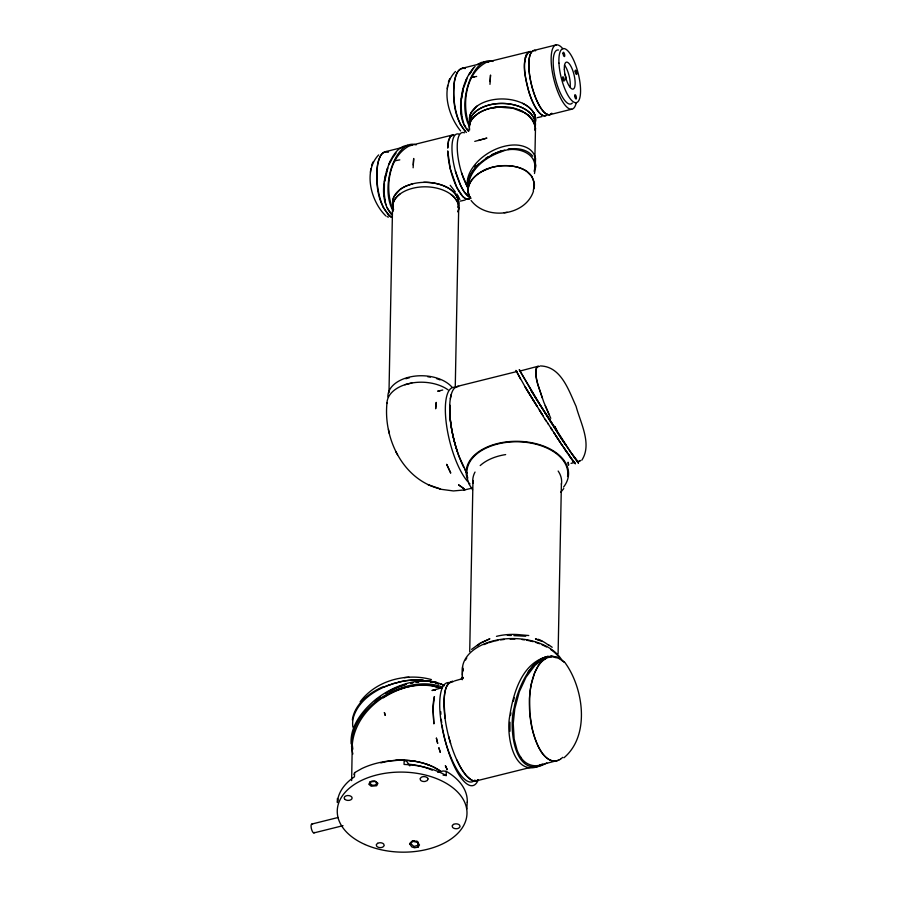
<?xml version="1.0" encoding="UTF-8"?>
<svg xmlns="http://www.w3.org/2000/svg" width="897" height="897" viewBox="0 0 897 897"><rect width="100%" height="100%" fill="white"/><g stroke="black" fill="none" stroke-linecap="round" stroke-linejoin="round"><path stroke-width="1.35" d="M453.647 681.473A51.174 16.124 76 0 0 444.015 701.903L445.069 718.183M449.711 406.79L449.722 405.186L449.655 407.53M353.979 774.515L354.607 772.642L361.794 768.583A64.932 40.062 1.1 0 1 404.121 760.32L404.076 764.435C418.72 765.029 433.453 768.292 446.291 775.557L446.157 771.308L443.107 770.983L437.725 772.306M562.172 660.797A51.196 31.586 1.1 0 0 504.484 638.944A51.196 31.586 1.1 0 0 462.415 670.721L462.28 679.724L462.953 677.302L461.069 679.433L463.121 677.683L462.19 678.48M444.026 701.106L443.993 703.495A51.174 16.124 76 0 0 456.562 759.411A51.174 16.124 76 0 0 478.426 779.818M449.722 405.186C449.33 422.207 452.951 439.138 458.58 455.138A51.107 16.101 76 0 0 462.448 464.668L463.839 467.595M467.202 802.187L466.832 808.948M351.635 780.614L352.263 744.689C355.593 705.098 404.435 675.138 441.537 688.38M388.984 392.74L392.538 207.375M413.136 167.784L413.696 158.477L413.192 165.003M455.261 386.887L458.715 207.106M469.714 651.659L472.966 480.512M489.975 84.363L490.536 75.034L490.031 81.582M558.102 653.689L561.399 483.517M534.892 157.502L535.487 128.136C530.06 101.709 484.156 100.139 470.712 121.173A33.099 20.429 1.1 0 0 469.636 130.02M509.956 722.253L509.967 731.257M444.037 701.947L443.993 703.495C444.553 696.207 443.701 683.077 453.108 681.473L451.808 681.585M462.28 675.105L462.56 666.908M354.607 772.642L354.45 776.813C345.681 782.644 338.012 791.636 337.395 802.557L337.496 798.465L337.698 800.898M460.879 105.801C460.778 91.673 465.05 76.761 475.085 66.445M386.999 402.764C383.142 438.745 403.246 480.276 440.505 488.966L428.037 484.683M383.938 189.076L384.084 185.612M460.744 101.877C460.251 111.968 460.867 123.808 468.638 131.231M467.045 186.52C467.292 177.449 472.898 169.578 479.2 163.478M378.635 154.923C362.904 171.305 370.943 201.679 385.912 215.975M455.474 71.502C439.922 87.401 448.119 115.612 460.598 130.928M546.105 115.545L545.275 115.814A33.099 10.428 76 0 1 528.782 91.55C526.091 79.093 520.069 62.498 529.051 51.667L530.789 51.488M469.568 117.451L469.602 120.792L469.49 119.077A33.167 20.463 1.1 0 1 470.824 113.168L476.8 106.171M384.421 183.515L384.23 195.905M524.7 61.983L524.947 59.763L524.779 60.66M370.82 168.838L370.405 172.224M447.659 85.417L447.244 88.803M547.518 114.244A33.01 10.405 76 0 1 533.603 103.861A33.01 10.405 76 0 1 524.577 67.567L524.554 64.651A33.312 10.495 76 0 1 525.328 57.688L525.799 56.096M510.572 715.47L510.92 712.835M377.043 168.356C377.783 162.122 379.846 150.248 388.491 151.885M384.69 181.216L387.874 167.941M453.882 84.935C454.633 78.633 456.719 66.726 465.386 68.486M461.372 98.894L463.3 88.994M384.409 182.113L385.598 175.139M417.98 847.183L418.406 843.797L416.713 841.655L414.066 841.072L412.328 841.364L409.615 843.797L411.813 846.925L414.459 847.766L417.98 847.183L419.482 844.974L417.161 841.734L412.328 841.364M535.487 128.136L535.139 130.368L535.285 126.107L532.796 119.895L529.454 116.128L524.835 112.798L513.185 108.346L499.472 107.135A33.38 20.597 1.1 0 0 489.661 108.526L486.432 109.445A33.01 20.373 1.1 0 0 469.501 128.82M414.066 841.072L411.039 842.305L410.792 843.673L413.887 846.432L418.26 845.31L418.069 841.924M534.141 171.305C539.389 152.546 515.057 145.224 501.266 151.795C485.154 157.143 467.337 170.845 468.312 189.491M450.361 398.694L451.281 394.388M377.895 163.075C375.327 181.138 376.516 203.911 390.935 216.782A33.189 13.141 81.8 0 0 392.292 217.366M454.734 79.654C452.133 97.437 453.669 118.718 466.418 132.476M535.195 167.728L535.554 158.5A31.429 21.73 -29.6 0 0 528.995 148.846C519.576 142.915 507.511 144.641 497.622 148.42A40.668 28.132 -29.6 0 0 479.85 159.453C472.349 166.382 465.633 176.328 467.494 187.013M434.406 696.577L432.959 709.011L433.879 723.879L432.982 707.901A51.286 16.157 76 0 1 434.417 696.61M463.289 88.332L460.923 102.191L461.933 118.023M513.319 701.398L514.306 697.541M525.328 57.688L527.313 53.102L530.262 51.533M534.489 173.525L535.879 165.642L534.332 158.803M386.45 171.753L387.426 168.468M533.278 190.489C539.871 163.344 498.564 161.202 482.508 171.092A33.604 22.089 -7.4 0 0 473.403 177.954A33.458 22.066 -7.1 0 0 470.409 182.013L469.366 184.143A33.189 21.808 -7.6 0 0 468.077 190.635L468.817 194.851L470.667 198.54L468.761 194.627M463.659 87.872L466.743 79.564M525.956 55.636L526.315 54.594M450.709 136.12L448.545 140.694L447.704 148.106C448.096 143.677 447.939 137.723 452.211 135.077L453.938 134.909M533.513 191.027C525.608 216.076 486.477 220.696 471.104 200.502M371.571 165.508L372.905 162.043M448.41 82.087L449.745 78.622M388.771 164.723C392.034 156.302 397.909 146.312 407.81 145.247M390.217 161.101C383.266 177.449 378.915 200.233 391.821 214.742M465.857 80.708L466.877 78.308M452.211 135.077L409.806 145.617C389.567 156.033 385.138 184.827 391.316 205.121M389.903 162.985L392.269 158.489M580.146 460.43L579.686 461.226L580.023 460.755M468.638 74.967L473.515 68.004M447.222 685.409L448.567 683.48M392.774 157.625L396.104 153.051M360.134 701.813C376 680.408 406.307 672.604 431.435 679.59M469.613 74.204L471.598 71.323M527.907 672.358L533.065 665.798L538.503 660.764M474.446 166.685L475.758 165.026M364.204 711.915L365.539 710.267M560.726 492.307L563.764 488.551M409.615 843.797L411.039 842.305M450.473 136.512L453.422 134.954M581.794 460.251C592.345 444.172 580.46 422.924 576.098 406.386C568.788 390.599 561.197 366.38 540.342 365.942M471.598 649.361L480.276 643.071L489.874 638.799L481.364 642.801M560.771 758.997L562.755 757.326M399.871 194.111C394.635 197.789 390.98 204.639 393.245 211.008A33.099 20.429 1.1 0 1 425.761 186.811A33.099 20.429 1.1 0 1 457.952 211.995M477.361 645.694L479.839 643.687M374.924 701.028L380.328 696.947M477.092 64.719L480.938 62.577L484.772 61.792M563.933 757.786C590.562 735.45 583.465 687.506 564.729 662.289M485.726 158.287L488.17 156.762M546.8 762.988C514.015 781.814 508.33 727.489 514.25 707.318C517.423 686.945 537.965 640.279 564.213 662.053M455.317 387.414L458.659 386.327M478.236 779.885L476.105 780.861A51.207 16.135 76 0 1 471.015 779.695L466.821 776.118A51.207 16.135 76 0 1 459.511 765.376L456.808 759.882M560.49 759.198C550.41 765.646 541.115 753.626 537.651 745.205C530.306 728.689 528.255 710.11 530.004 692.226A52.116 24.421 85.6 0 1 532.302 679.904C534.702 671.517 538.447 662.121 546.733 658.028L544.468 659.284A53.405 25.116 85.8 0 0 538.323 665.765L534.578 673.03L531.282 684.187A53.248 24.981 85.6 0 0 529.51 698.314L529.802 713.429L532.056 728.263M385.845 693.235L390.161 690.78M542.416 764.502C513.712 780.334 505.964 735.518 509.687 716.355C513.174 693.381 521.863 662.771 547.361 656.604M541.934 658.533L547.977 656.2M389.971 690.948L394.007 688.918M391.283 690.23L397.887 687.124M388.704 685.106C373.814 690.802 358.654 700.893 353.597 716.793A50.512 33.694 -12.9 0 0 352.891 727.153M491.836 154.598L501.625 150.662M539.007 366.368L537.09 366.682C533.222 376.751 539.501 387.964 542.147 397.797M395.061 688.459L398.201 687.068M482.508 171.092L491.399 167.571A33.335 21.506 -7.8 0 1 526.718 171.405L531.786 176.44L534.22 182.472A33.245 21.898 -7.2 0 1 533.816 188.942M461.697 678.883L454.6 680.913M384.028 687.012L393.581 683.469L403.504 681.103A53.372 34.535 -15.7 0 1 420.626 680.139M572.062 459.69L574.472 462.235M485.434 169.69L488.248 168.58M399.008 686.71L406.296 684.243M399.221 686.687L405.422 684.512M578.386 463.065L578.24 462.28M520.742 757.191C525.025 764.435 534.556 768.045 542.293 764.188M529.208 51.701L486.645 62.207C466.698 72.343 462.392 100.296 467.673 120.389A29.724 15.955 -82.7 0 0 469.254 124.145M539.624 765.13L558.708 760.196M417.049 841.083L415.132 841.678L412.261 840.825M504.776 150.068C486.443 154.777 464.646 170.621 468.088 191.812M404.883 384.735L411.824 383.008M469.266 198.966L466.025 198.921L462.852 196.634L456.831 187.484L450.272 168.894L447.726 150.909L447.895 153.981A33.01 10.405 76 0 0 456.764 187.282A33.01 10.405 76 0 0 469.793 198.529M439.16 688.548L431.95 690.488L435.426 689.95L434.731 690.04M412.822 183.762L406.307 185.948A31.743 19.577 1.1 0 0 398.526 190.769C393.985 194.526 391.193 200.962 393.402 206.714M472.484 488.046L463.861 490.076M478.258 140.504L486.892 138.104L474.76 141.378M442.759 390.016L437.68 391.159L440.057 390.778M385.553 151.671L403.852 147.097M457.649 386.304L516.672 371.593L520.428 378.926M311.775 824.074L338.135 817.481M462.392 68.25L479.794 63.911M534.04 50.423L556.387 44.85M549.323 114.794L571.681 109.221M570.582 451.909L540.095 404.816L520.036 371.033L537.953 366.29M475.892 780.995L530.486 767.417M313.872 832.921L343.013 825.677M537.191 117.698L542.001 116.588M460.352 201.119L465.162 200.02M571.041 463.368L574.069 462.628L573.026 461.708M398.459 682.146L403.426 681.115A53.484 34.647 -15.8 0 1 418.237 679.982L423.462 680.285L420.648 680.072M413.371 682.617L410.635 683.144L412.844 682.651M474.255 76.895L471.788 77.355L476.655 76.447M394.949 160.765L399.815 159.868M464.915 489.908L453.422 490.939L440.18 489.179M418.26 685.207L430.235 685.117L441.873 688.481M504.092 212.724L507.175 212.275M486.645 62.207L488.708 61.904M409.806 145.617L411.869 145.325M493.002 107.831L496.142 107.393L494.718 107.505M416.096 682.157L418.821 681.776M508.094 149.474L511.346 149.07M499.472 107.135L502.499 107.113M508.128 149.16C516.762 147.758 526.943 148.958 532.762 156.213M416.264 682.101L418.798 681.81M554.391 761.116L556.566 760.914M404.255 677.627L408.976 677.179M420.962 684.803L417.8 685.073A58.137 40.242 -31.1 0 0 404.379 687.898L398.941 689.793A60.604 41.957 -31.1 0 0 383.254 697.877M552.025 656.963L547.26 657.658L542.472 659.631L535.083 665.282L526.057 677.157L519.273 691.856L514.788 708.854L513.23 723.442L514.149 738.949L517.053 750.004A46.364 25.654 -80.8 0 0 520.742 757.191M419.056 681.159L428.643 681.058L436.85 682.471M395.543 760.398C408.045 759.557 420.861 761.329 432.32 766.509M423.709 182.315C437.4 181.99 457.728 187.35 458.771 203.709A33.111 20.418 1.1 0 1 457.963 207.633M503.43 107.135L505.56 107.169M550.926 655.83L558.741 657.647L564.46 662.367M507.343 635.3L511.29 635.502M513.925 635.637L525.777 636.231M528.77 635.524L521.292 634.885A44.446 27.426 1.1 0 0 496.478 636.343M409.548 760.578L415.266 761.34M443.096 775.12L446.291 775.557M539.175 366.402C534.477 365.875 535.857 373.062 536.081 375.854A52.104 10.147 64.7 0 0 537.976 384.757L543.739 401.991L550.78 418.338M430.246 681.843L432.578 682.258M554.144 657.232L556.207 657.748M433.543 682.314L427.297 680.812L433.576 682.325M492.991 61.467C486.084 58.821 479.469 64.259 475.645 69.551A40.668 21.831 -82.7 0 0 467.595 86.561C464.444 97.863 463.514 110.185 467.202 121.476A31.429 16.875 -82.7 0 0 469.49 126.399M416.141 144.888C409.245 142.242 402.63 147.68 398.806 152.972A40.668 21.831 -82.7 0 0 390.756 169.982C387.605 181.272 386.674 193.606 390.363 204.897A31.429 16.875 -82.7 0 0 393.2 210.649M434.899 682.729L438.891 683.929L435.684 682.808M540.151 640.548L535.453 638.877L542.371 641.433M425.963 764.031L429.114 765.152M441.784 686.878C404.255 672.604 342.407 711.153 352.857 754.018M404.121 760.32L406.733 761.396L409.817 765.881M524.835 112.798L526.943 114.166M519.498 110.253L522.166 111.396L520.865 110.735M387.145 216.626L388.345 217.141M444.329 685.566L440.573 683.761M444.295 685.6C428.284 677.078 408.819 681.305 393.178 688.582A63.373 43.886 -31.1 0 0 374.206 700.68C361.816 711.444 349.92 726.492 351.153 743.837M433.116 766.834L440.674 771.196A51.14 31.552 1.1 0 0 380.81 762.91M522.57 103.301C528.692 106.261 534.847 111.34 535.565 118.55A33.312 20.541 0.9 0 1 535.464 121.555A33.054 20.373 1.1 0 1 535.027 123.539M470.465 197.901L464.478 192.261A33.738 10.629 76 0 1 460.621 185.399L455.373 170.991M446.471 187.092C453.164 190.355 459.78 196.925 458.636 204.976A33.054 20.373 1.1 0 1 458.188 206.96M548.56 644.775L552.182 647.275M527.514 114.569L528.759 115.433M574.439 462.538L571.557 459.006M578.038 462.785L560.838 438.061L530.811 390.318M468.604 131.22L466.44 128.798M391.765 214.641L387.067 207.712M467.113 129.011L468.582 130.48M390.262 212.432L391.742 213.901M465.207 131.411L460.15 123.988M388.367 214.832L383.311 207.398M516.952 371.436L515.91 370.416L525.429 387.381A60.514 1.615 57.4 0 0 534.298 401.822L543.044 415.748M520.271 370.607L519.184 369.676L535.644 397.853L565.985 445.394M450.227 185.32L455.384 192.014M571.266 458.591L561.23 443.858M393.335 208.822L392.213 207.252L393.66 209.382M571.669 459.174L568.631 454.846M570.391 451.864L578.475 462.807L578.318 462.022M572.174 454.218L578.016 461.652M564.493 448.859L567.207 452.884M551.879 423.317L544.928 412.396M560.446 442.681L558.82 440.203M562.453 445.708L575.336 463.861L574.932 462.661M562.06 445.114L554.424 433.486M472.573 489.796L468.783 483.685M561.511 444.374L556.375 436.48M551.162 428.441L558.338 439.552M553.673 432.32L555.052 434.451M550.814 427.891L552.26 430.134M547.775 423.171L551.722 429.383M545.253 419.291L548.437 424.281M539.456 410.064L546.004 420.951M539.355 409.985L542.214 414.515M535.509 403.773L537.191 406.464L525.171 387.044M534.545 402.226L525.429 387.381M456.831 193.909L459.914 199.571M464.713 125.401L465.778 127.284M395.824 451.752L397.55 454.801M466.664 472.842L458.872 456.001A51.151 16.124 76 0 1 453.288 437.187L452.088 431.513A51.151 16.124 76 0 1 449.655 407.496M464.994 469.882L466.821 473.168M457.728 195.95L458.58 197.508M533.031 111.553L534.948 115.13L534.197 113.078M456.192 194.974L458.109 198.551L457.358 196.499M467.259 186.789L463.289 177.875A33.054 10.405 76 0 1 457.246 145.392A33.054 10.405 76 0 1 464.467 132.801M467.113 186.509L461.551 172.762M463.906 124.302L464.736 126.118M549.155 414.818L545.185 405.612M467.875 192.093L468.57 193.83M463.738 123.338L461.708 116.173M457.358 451.628L456.281 448.242A51.107 16.101 76 0 1 457.672 386.394M450.597 743.344L448.623 736.314M385.889 204.651L384.634 199.033M393.335 206.489L392.651 202.498A33.167 20.463 1.1 0 1 393.985 196.589L399.961 189.592A33.054 20.373 1.1 0 1 446.437 187.125M351.512 746.315L352.039 748.726M388.468 429.472L389.332 433.543M385.228 201.556L384.084 192.485M461.529 115.186L460.923 109.075M352.263 744.689L352.835 749.163M535.117 124.795L535.24 125.928M462.437 678.906L462.258 676.955L462.325 677.74M469.535 125.367C468.638 119.536 472.136 114.009 476.711 110.69A33.077 20.407 1.1 0 1 527.84 111.06A33.615 20.743 1.1 0 1 531.517 114.401L534.051 118.124A33.615 20.743 1.1 0 1 535.341 122.059C537 113.863 530.105 106.967 523.31 103.671A33.054 20.373 1.1 0 0 489.347 100.52A33.054 20.373 1.1 0 0 469.591 117.541M446.213 771.33A64.932 40.062 1.1 0 1 467.259 802.187M408.124 764.177A51.107 31.53 1.1 0 1 432.253 770.198M314.387 832.394A4.541 1.435 76 0 1 311.394 828.693A4.541 1.435 76 0 1 312.492 824.433M469.972 483.875A51.196 16.124 76 0 1 446.717 426.367A51.196 16.124 76 0 1 455.575 387.482M468.156 481.027A51.196 31.586 1.1 0 1 521.617 441.47A51.196 31.586 1.1 0 1 563.551 487.071M474.917 780.054A51.107 16.101 76 0 1 444.295 737.323A51.107 16.101 76 0 1 449.924 682.718M554.391 761.116A50.512 21.741 85.6 0 1 541.452 752.045M541.485 751.91A50.512 21.629 85.5 0 1 532.145 728.185M472.954 483.259A44.446 27.426 1.1 0 1 475.029 472.046M480.209 465.565A44.446 27.426 1.1 0 1 505.65 454.588M558.158 471.048A44.446 27.426 1.1 0 1 561.455 484.257M538.379 639.292A44.446 27.426 1.1 0 1 548.773 645.369M467.808 478.135A50.445 31.126 1.1 0 1 515.08 441.773A50.445 31.126 1.1 0 1 567.566 476.531M463.188 670.945A50.445 31.126 1.1 0 1 463.155 668.725M465.565 660.013A50.445 31.126 1.1 0 1 466.788 657.938M483.831 644.64A50.445 31.126 1.1 0 1 487.43 643.205M488.663 642.768A50.445 31.126 1.1 0 1 493.832 641.254M495.166 640.94A50.445 31.126 1.1 0 1 497.88 640.368M500.638 639.897A50.445 31.126 1.1 0 1 504.148 639.449M510.09 639.045A50.445 31.126 1.1 0 1 514.9 639.034M522.054 639.55A50.445 31.126 1.1 0 1 524.409 639.864M526.752 640.245A50.445 31.126 1.1 0 1 533.098 641.669M535.722 642.431A50.445 31.126 1.1 0 1 539.523 643.754M541.945 644.741A50.445 31.126 1.1 0 1 546.52 646.961M550.657 649.473A50.445 31.126 1.1 0 1 559.257 657.479M405.848 378.758A33.099 20.429 1.1 0 1 409.447 377.738M427.757 376.74A33.099 20.429 1.1 0 1 430.369 377.121M436.592 378.635A33.099 20.429 1.1 0 1 440.068 379.891M458.098 211.468A33.066 20.407 1.1 0 0 458.49 205.48A33.615 20.743 1.1 0 0 457.212 201.545L454.678 197.822A33.615 20.743 1.1 0 0 451.012 194.47M470.835 197.979A33.01 10.405 76 0 1 453.355 162.088A33.01 10.405 76 0 1 459.242 134.202M383.355 207.274A33.301 12.659 82.3 0 1 377.188 168.535M392.438 217.5A33.211 13.22 82.2 0 1 388.345 215.134M380.025 156.65A33.211 13.163 81.5 0 1 388.177 151.84M377.973 163.209A33.581 13.208 81.9 0 1 380.104 156.874M386.988 403.471A34.871 21.517 1.1 0 1 409.436 383.468A34.871 21.517 1.1 0 1 448.04 389.836M387.908 396.934A34.097 21.035 1.1 0 1 413.539 376.303A34.097 21.035 1.1 0 1 452.301 387.526M469.58 125.176A33.01 20.373 1.1 0 1 503.082 103.458A33.01 20.373 1.1 0 1 535.217 126.724M468.694 194.638A33.211 21.808 -8.2 0 1 477.809 174.22A33.581 21.977 -7.6 0 1 485.49 169.768M551.79 113.179A33.01 10.405 76 0 1 531.798 85.933A33.01 10.405 76 0 1 535.688 50.658A33.099 10.428 76 0 0 531.293 84.015A33.099 10.428 76 0 0 550.792 114.222M460.195 123.853A33.301 12.659 82.3 0 1 454.028 85.125M456.865 73.229A33.2 13.163 81.5 0 1 465.016 68.43M454.813 79.788A33.581 13.208 81.9 0 1 456.943 73.453M477.922 780.592A51.196 16.124 76 0 1 460.094 776.533A51.196 16.124 76 0 1 442.826 729.833M442.613 728.644A51.196 16.124 76 0 1 442.042 725.09M441.705 722.758A51.196 16.124 76 0 1 441.302 719.304M440.876 714.304A51.196 16.124 76 0 1 440.741 711.635M352.353 719.966A52.418 34.949 -12.9 0 1 383.692 686.519M388.793 685.263A53.977 34.366 -15.7 0 1 398.481 682.325M576.21 102.841A33.099 10.428 76 0 1 561.511 99.769A33.099 10.428 76 0 1 551.162 57.643A33.099 10.428 76 0 1 562.935 48.842M572.32 103.043A27.807 8.757 76 0 1 555.781 80.136A27.807 8.757 76 0 1 558.461 50.008M564.493 65.122A13.904 4.384 76 0 1 570.1 86.897M564.628 74.07A3.095 0.975 76 0 1 565.951 77.377A3.095 0.975 76 0 1 565.558 79.844M435.852 405.5L435.65 408.774L436.222 402.383L435.852 405.5M376.931 782.846L375.574 784.864L373.87 785.267L372.064 785.11L369.844 783.373L371.19 781.332L372.894 780.939L374.711 781.063L376.931 782.846M427.981 778.966L427.308 780.536L425.144 781.433A3.969 2.456 1.1 0 1 420.558 780.233L420.054 778.641L421.355 777.228A3.969 2.456 1.1 0 1 425.514 776.813A3.969 2.456 1.1 0 1 427.981 778.966M370.057 781.859L368.835 784.292L371.223 786.221L376.684 785.75L377.906 783.316L375.529 781.388L370.057 781.859M377.559 843.337L376.247 844.761L376.774 846.342A3.969 2.456 1.1 0 0 382.896 847.026L384.219 845.602L383.692 844.021A3.969 2.456 1.1 0 0 377.559 843.337M453.433 824.433L452.122 825.857L452.637 827.438A3.969 2.456 1.1 0 0 458.771 828.133L460.094 826.698L459.567 825.117A3.969 2.456 1.1 0 0 453.433 824.433M577.803 461.293L578.632 461.585L577.803 461.293M556.667 430.19L554.75 426.49L556.667 430.19M464.242 488.921L458.715 484.941L464.242 488.921M450.664 472.921L446.717 464.411L450.664 472.921M447.188 769.536L445.417 765.791L447.188 769.536M440.281 752.348L438.913 747.885L440.281 752.348M385.228 715.346L384.409 712.633L385.228 715.346M437.646 743.277L436.402 738.175L437.646 743.277M568.451 463.94L568.115 462.235L568.597 465.195L568.451 463.94M364.978 844.503A64.876 40.029 1.1 0 0 466.754 816.337A64.876 40.029 1.1 0 0 374.643 775.535A64.876 40.029 1.1 0 0 364.978 844.503M345.009 799.44A3.969 2.456 1.1 0 0 351.826 798.935A3.969 2.456 1.1 0 0 347.599 795.538A3.969 2.456 1.1 0 0 345.009 799.44M558.954 63.126A27.807 8.757 76 0 0 576.154 102.662A27.807 8.757 76 0 0 574.069 61.074A27.807 8.757 76 0 0 558.954 63.126M564.348 69.372A13.904 4.384 76 0 0 572.936 89.139A13.904 4.384 76 0 0 571.905 68.351A13.904 4.384 76 0 0 564.348 69.372M575.19 71.289A2.209 0.695 76 0 0 576.547 74.429A2.209 0.695 76 0 0 576.39 71.132A2.209 0.695 76 0 0 575.19 71.289M563.036 53.405A2.209 0.695 76 0 0 564.392 56.545A2.209 0.695 76 0 0 564.235 53.248A2.209 0.695 76 0 0 563.036 53.405M562.565 77.961A2.209 0.695 76 0 0 563.921 81.1A2.209 0.695 76 0 0 563.764 77.804A2.209 0.695 76 0 0 562.565 77.961M574.708 95.844A2.209 0.695 76 0 0 576.076 98.984A2.209 0.695 76 0 0 575.908 95.687A2.209 0.695 76 0 0 574.708 95.844"/></g></svg>
